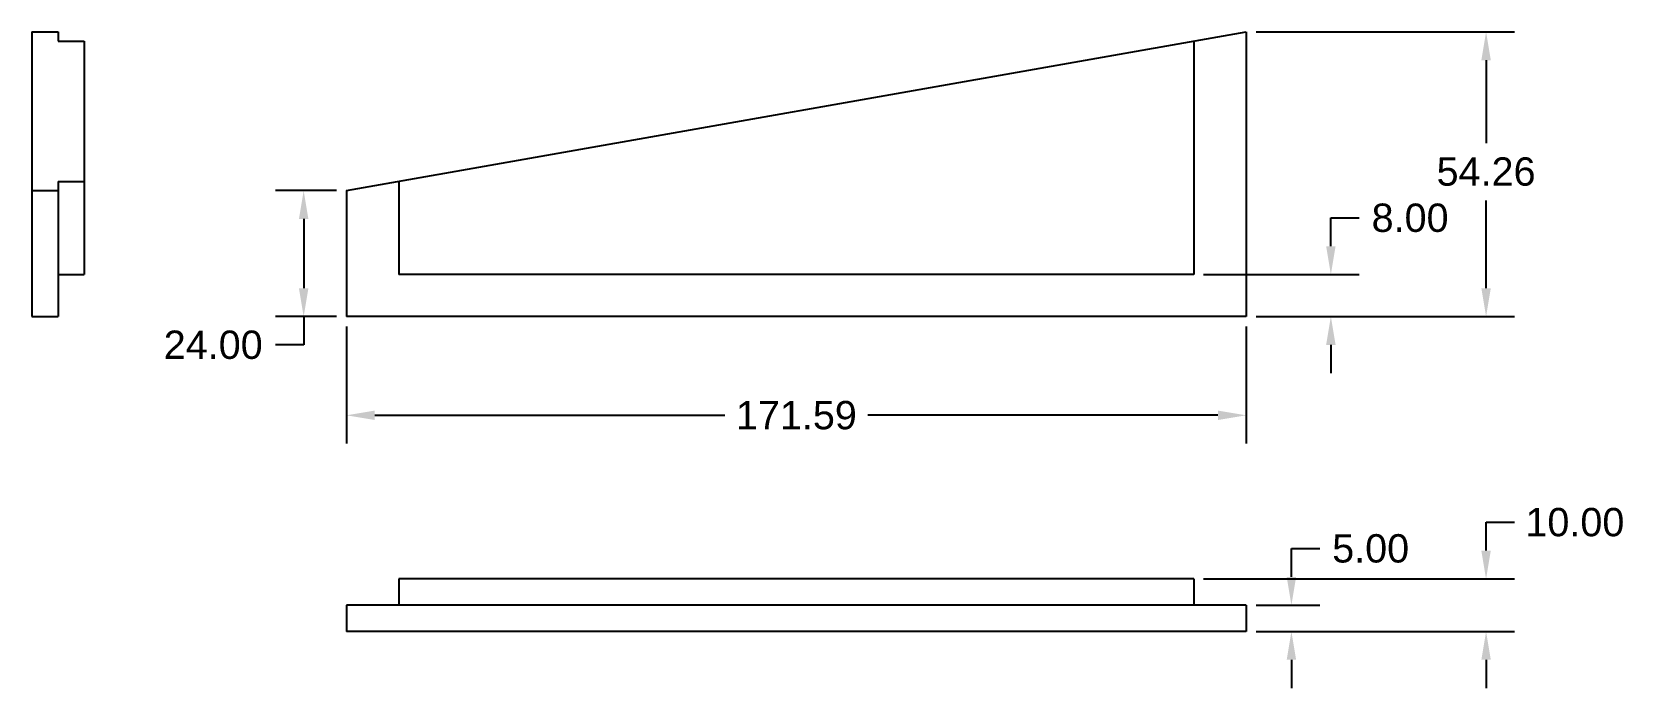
# Model space of a CAD drawing. Header units: millimetres. Extents: x 20 to 323, y -64 to 61.
import ezdxf

# ---------------------------------------------------------------- set-up
doc = ezdxf.new("R2010")
doc.units = ezdxf.units.MM
doc.header["$LTSCALE"] = 3
doc.header["$MEASUREMENT"] = 0
doc.layers.add('Dim', color=1, linetype='Continuous')
doc.layers.add('Wood', color=7, linetype='Continuous')
doc.styles.get("Standard").update_dxf_attribs({"font": 'arial.ttf'})
doc.dimstyles.new('Copy of Standard', dxfattribs={"dimscale": 30, "dimtxt": 0.18, "dimasz": 0.18, "dimexe": 0.18, "dimexo": 0.0625, "dimgap": 0.09, "dimtad": 0, "dimtih": 1, "dimtoh": 1, "dimzin": 0, "dimdsep": 46, "dimtxsty": 'Standard', "dimcen": 0.09, "dimadec": 0, "dimazin": 0, "dimtfac": 1, "dimtofl": 0, "dimtmove": 0, "dimatfit": 3, "dimfxl": 1, "dimtolj": 1, "dimtzin": 0, "dimarcsym": 0})

# ---------------------------------------------------------------- blocks, each defined once
blk = doc.blocks.new('*D2')
at = {"layer": 'Defpoints', "color": 0, "transparency": 16777216}
for p in [(251.6, 61.16), (251.6, 6.9), (297.34, 6.9)]:
    blk.add_point(p, dxfattribs=at)
at = {"layer": 'Dim', "color": 0, "lineweight": -2, "transparency": 16777216}
for p, q in [((253.48, 61.16), (302.74, 61.16)), ((297.34, 55.76), (297.34, 39.96)), ((297.34, 12.3), (297.34, 29.05)), ((253.48, 6.9), (302.74, 6.9))]:
    blk.add_line(p, q, dxfattribs=at)
at = {"layer": 'Dim', "color": 0, "transparency": 16777216}
for points in [[(296.44, 55.76), (298.24, 55.76), (297.34, 61.16)], [(296.44, 12.3), (298.24, 12.3), (297.34, 6.9)]]:
    blk.add_solid(points, dxfattribs=at)
at = {"layer": 'Dim', "color": 0, "transparency": 16777216, "insert": (297.34, 34.51), "char_height": 5.4, "attachment_point": 5}
blk.add_mtext('\\A1;54.26', dxfattribs=at)
blk = doc.blocks.new('*D3')
at = {"layer": 'Defpoints', "color": 0, "transparency": 16777216}
for p in [(80.01, 30.9), (71.85, 6.9), (80.01, 6.9)]:
    blk.add_point(p, dxfattribs=at)
at = {"layer": 'Dim', "color": 0, "lineweight": -2, "transparency": 16777216}
for p, q in [((78.13, 30.9), (66.45, 30.9)), ((71.85, 25.5), (71.85, 12.3)), ((78.13, 6.9), (66.45, 6.9)), ((71.85, 6.9), (71.85, 1.5)), ((71.85, 1.5), (66.45, 1.5))]:
    blk.add_line(p, q, dxfattribs=at)
at = {"layer": 'Dim', "color": 0, "transparency": 16777216}
for points in [[(70.95, 25.5), (72.75, 25.5), (71.85, 30.9)], [(70.95, 12.3), (72.75, 12.3), (71.85, 6.9)]]:
    blk.add_solid(points, dxfattribs=at)
at = {"layer": 'Dim', "color": 0, "transparency": 16777216, "insert": (54.6, 1.5), "char_height": 5.4, "attachment_point": 5}
blk.add_mtext('\\A1;24.00', dxfattribs=at)
blk = doc.blocks.new('*D4')
at = {"layer": 'Defpoints', "color": 0, "transparency": 16777216}
for p in [(80.01, 6.9), (251.6, 6.9), (251.6, -11.91)]:
    blk.add_point(p, dxfattribs=at)
at = {"layer": 'Dim', "color": 0, "lineweight": -2, "transparency": 16777216}
for p, q in [((80.01, 5.03), (80.01, -17.31)), ((251.6, 5.03), (251.6, -17.31)), ((85.41, -11.91), (152.15, -11.91)), ((246.2, -11.91), (179.47, -11.91))]:
    blk.add_line(p, q, dxfattribs=at)
at = {"layer": 'Dim', "color": 0, "transparency": 16777216}
for points in [[(85.41, -11.01), (85.41, -12.81), (80.01, -11.91)], [(246.2, -11.01), (246.2, -12.81), (251.6, -11.91)]]:
    blk.add_solid(points, dxfattribs=at)
at = {"layer": 'Dim', "color": 0, "transparency": 16777216, "insert": (165.81, -11.91), "char_height": 5.4, "attachment_point": 5}
blk.add_mtext('\\A1;171.59', dxfattribs=at)
blk = doc.blocks.new('*D5')
at = {"layer": 'Defpoints', "color": 0, "transparency": 16777216}
for p in [(251.6, -48.1), (260.22, -48.1), (251.6, -53.1)]:
    blk.add_point(p, dxfattribs=at)
at = {"layer": 'Dim', "color": 0, "lineweight": -2, "transparency": 16777216}
for p, q in [((260.22, -42.7), (260.22, -37.3)), ((260.22, -37.3), (265.62, -37.3)), ((253.48, -48.1), (265.62, -48.1)), ((253.48, -53.1), (265.62, -53.1)), ((260.22, -58.5), (260.22, -63.9))]:
    blk.add_line(p, q, dxfattribs=at)
at = {"layer": 'Dim', "color": 0, "transparency": 16777216}
for points in [[(259.32, -42.7), (261.12, -42.7), (260.22, -48.1)], [(259.32, -58.5), (261.12, -58.5), (260.22, -53.1)]]:
    blk.add_solid(points, dxfattribs=at)
at = {"layer": 'Dim', "color": 0, "transparency": 16777216, "insert": (275.33, -37.3), "char_height": 5.4, "attachment_point": 5}
blk.add_mtext('\\A1;5.00', dxfattribs=at)
blk = doc.blocks.new('*D6')
at = {"layer": 'Defpoints', "color": 0, "transparency": 16777216}
for p in [(241.6, -43.1), (297.34, -43.1), (251.6, -53.1)]:
    blk.add_point(p, dxfattribs=at)
at = {"layer": 'Dim', "color": 0, "lineweight": -2, "transparency": 16777216}
for p, q in [((297.34, -37.7), (297.34, -32.3)), ((297.34, -32.3), (302.74, -32.3)), ((243.48, -43.1), (302.74, -43.1)), ((253.48, -53.1), (302.74, -53.1)), ((297.34, -58.5), (297.34, -63.9))]:
    blk.add_line(p, q, dxfattribs=at)
at = {"layer": 'Dim', "color": 0, "transparency": 16777216}
for points in [[(296.44, -37.7), (298.24, -37.7), (297.34, -43.1)], [(296.44, -58.5), (298.24, -58.5), (297.34, -53.1)]]:
    blk.add_solid(points, dxfattribs=at)
at = {"layer": 'Dim', "color": 0, "transparency": 16777216, "insert": (314.28, -32.3), "char_height": 5.4, "attachment_point": 5}
blk.add_mtext('\\A1;10.00', dxfattribs=at)
blk = doc.blocks.new('*D7')
at = {"layer": 'Defpoints', "color": 0, "transparency": 16777216}
for p in [(241.6, 14.9), (267.74, 14.9), (251.6, 6.9)]:
    blk.add_point(p, dxfattribs=at)
at = {"layer": 'Dim', "color": 0, "lineweight": -2, "transparency": 16777216}
for p, q in [((267.74, 20.3), (267.74, 25.7)), ((267.74, 25.7), (273.14, 25.7)), ((243.48, 14.9), (273.14, 14.9)), ((253.48, 6.9), (273.14, 6.9)), ((267.74, 1.5), (267.74, -3.9))]:
    blk.add_line(p, q, dxfattribs=at)
at = {"layer": 'Dim', "color": 0, "transparency": 16777216}
for points in [[(266.84, 20.3), (268.64, 20.3), (267.74, 14.9)], [(266.84, 1.5), (268.64, 1.5), (267.74, 6.9)]]:
    blk.add_solid(points, dxfattribs=at)
at = {"layer": 'Dim', "color": 0, "transparency": 16777216, "insert": (282.85, 25.7), "char_height": 5.4, "attachment_point": 5}
blk.add_mtext('\\A1;8.00', dxfattribs=at)

msp = doc.modelspace()

# ---------------------------------------------------------------- linework, layer by layer
at = {"layer": 'Wood'}
for p, q in [((20.009, 61.158), (20.009, 6.901)), ((20.009, 61.158), (25.009, 61.158)), ((25.009, 61.158), (25.009, 59.394)), ((80.009, 30.901), (251.603, 61.158)), ((251.603, 61.158), (251.603, 6.901)), ((25.009, 59.394), (30.009, 59.394)), ((30.009, 59.394), (30.009, 14.901)), ((241.603, 59.394), (241.603, 14.901)), ((20.009, 30.901), (25.009, 30.901)), ((25.009, 32.664), (30.009, 32.664)), ((25.009, 32.664), (25.009, 6.901)), ((80.009, 30.901), (80.009, 6.901)), ((90.009, 32.664), (90.009, 14.901)), ((25.009, 14.901), (30.009, 14.901)), ((241.603, 14.901), (90.009, 14.901)), ((20.009, 6.901), (25.009, 6.901)), ((251.603, 6.901), (80.009, 6.901)), ((241.603, -43.099), (90.009, -43.099)), ((90.009, -43.099), (90.009, -48.099)), ((241.603, -43.099), (241.603, -48.099)), ((251.603, -48.099), (80.009, -48.099)), ((80.009, -48.099), (80.009, -53.099)), ((251.603, -48.099), (251.603, -53.099)), ((251.603, -53.099), (80.009, -53.099))]:
    msp.add_line(p, q, dxfattribs=at)

# ---------------------------------------------------------------- dimensions: what is measured, and where the dimension line sits
at = {"layer": 'Dim'}
dim = msp.add_linear_dim(base=(297.336, 6.901), p1=(251.603, 61.158), p2=(251.603, 6.901), angle=90, dimstyle='Copy of Standard', dxfattribs=at)
dim.commit()
dim.dimension.update_dxf_attribs({"geometry": '*D2', "text_midpoint": (297.336, 34.506), "dimtype": 160})
for base, p1, p2, picture, middle in [((71.849, 6.901), (80.009, 30.901), (80.009, 6.901), '*D3', (54.601, 1.501)), ((267.741, 14.901), (251.603, 6.901), (241.603, 14.901), '*D7', (282.849, 25.701)), ((297.336, -43.099), (251.603, -53.099), (241.603, -43.099), '*D6', (314.284, -32.299)), ((260.225, -48.099), (251.603, -53.099), (251.603, -48.099), '*D5', (275.329, -37.299))]:
    dim = msp.add_linear_dim(base=base, p1=p1, p2=p2, angle=90, dimstyle='Copy of Standard', dxfattribs=at)
    dim.commit()
    dim.dimension.update_dxf_attribs({"geometry": picture, "text_midpoint": middle})
dim = msp.add_linear_dim(base=(251.603, -11.906), p1=(80.009, 6.901), p2=(251.603, 6.901), dimstyle='Copy of Standard', dxfattribs=at)
dim.commit()
dim.dimension.update_dxf_attribs({"geometry": '*D4', "text_midpoint": (165.806, -11.906)})

doc.saveas('drawing.dxf')
